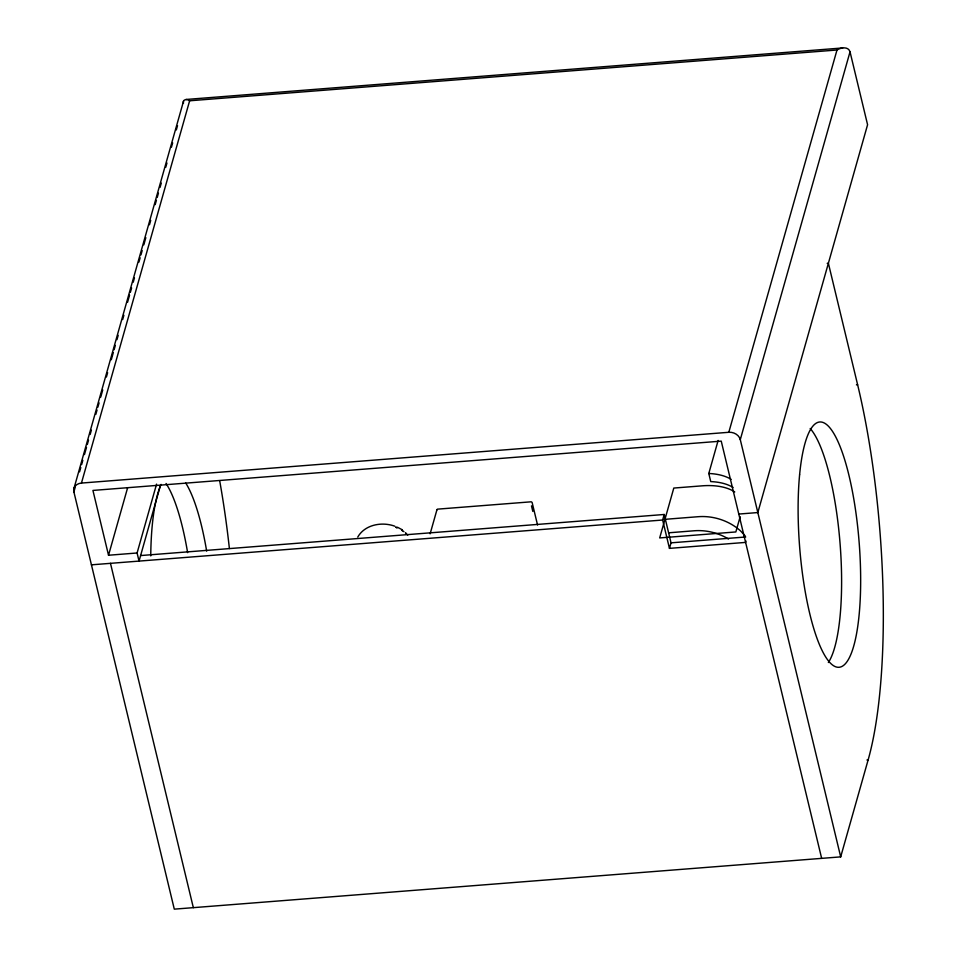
<?xml version="1.0" encoding="UTF-8"?>
<svg xmlns="http://www.w3.org/2000/svg" width="957" height="957" viewBox="0 0 957 957"><rect width="100%" height="100%" fill="white"/><g stroke="black" fill="none" stroke-linecap="round" stroke-linejoin="round"><path stroke-width="1.44" d="M738.792 514.053L757.836 512.557L867.58 124.733L850.031 51.822C848.381 46.175 840.808 47.527 836.992 50.003L189.63 100.784C187.201 98.415 182.105 99.492 183.469 103.296M436.918 509.866L437.552 509.148L531.231 501.803L532.092 502.365L537.559 525.034M73.833 488.883L183.529 101.191M827.195 263.331L828.379 263.235L857.628 384.762A270.687 65.662 85.5 0 1 868.131 759.918L840.689 856.874L174.294 909.15L73.892 491.922L75.113 487.603M79.575 471.813L80.795 467.495M81.608 464.623L82.828 460.317M84.455 454.575L86.489 447.386M87.302 444.515L88.523 440.208M90.149 434.466L91.37 430.148M95.832 414.357L97.052 410.039M97.865 407.168L99.085 402.861M100.712 397.119L102.746 389.93M106.406 377.01L107.627 372.692M111.287 359.772L113.309 352.583M114.122 349.712L115.342 345.405M116.969 339.663L118.189 335.357M122.663 319.554L123.884 315.248M127.544 302.316L129.566 295.139M130.379 292.256L131.599 287.949M133.226 282.207L134.447 277.901M138.921 262.098L140.141 257.792M140.954 254.909L142.174 250.602M143.801 244.86L145.835 237.683M149.483 224.751L150.704 220.445M155.178 204.642L156.398 200.336M157.211 197.465L158.431 193.147M160.058 187.405L161.278 183.098M165.74 167.296L166.961 162.989M171.435 147.187L172.655 142.88M176.315 129.949L177.535 125.642M73.892 491.922A9.845 7.979 15.8 0 1 81.453 483.07L189.63 100.784M156.577 484.122L137.09 552.99L108.524 555.239L127.652 487.651M160.501 485.211L139.04 561.101L137.09 552.99M430.136 533.815L437.014 509.507M746.005 541.016L745.611 542.404L669.457 548.373L662.639 520.022L664.206 514.483L140.607 555.562M669.457 548.373L671.024 542.834L664.206 514.483M733.074 487.448A49.214 26.198 -13.5 0 0 710.74 481.586L708.79 473.488L718.145 440.435M81.453 483.07L728.815 432.289L836.992 50.003M840.689 856.874L740.287 439.646L850.031 51.822M740.156 516.72L735.849 531.948L659.684 537.93L673.8 488.058L702.354 485.821A49.214 26.198 -13.5 0 1 734.749 491.946M357.762 537.056C364.952 524.508 381.999 521.517 394.822 526.206M842.662 47.958L185.993 99.48M856.431 384.858L857.628 384.762M663.931 519.412L698.155 516.708A47.754 38.735 15.8 0 1 740.802 531.147L745.216 535.98M91.429 564.833L662.639 520.022M668.895 532.786L694.172 530.776A47.754 38.735 15.8 0 1 728.54 539.03M671.024 542.834L745.718 536.985M866.934 760.014L868.131 759.918M397.418 527.223L402.323 529.807M402.514 530.692L401.761 530.214L403.926 531.685M405.935 533.312L405.421 532.893L407.79 535.071M821.656 858.369L721.243 441.129L92.925 490.427L108.524 555.239M531.482 505.846L532.822 511.409M110.474 563.338L193.338 907.655M810.184 428.497A123.034 29.846 85.5 0 1 840.114 544.126A123.034 29.846 85.5 0 1 828.367 662.507M219.811 481.467A270.687 65.662 85.5 0 1 229.393 548.54M150.751 555.897A123.034 29.846 85.5 0 1 161.063 484.386M185.706 482.974A123.034 29.846 85.5 0 1 206.664 551.136M166.04 483.488A123.034 29.846 85.5 0 1 187.62 552.632M728.815 432.289A9.845 7.979 15.8 0 1 740.287 439.646M708.79 473.488A49.214 26.198 -13.5 0 1 731.124 479.337M397.059 527.738L395.911 527.259L397.059 527.738M799.609 474.744A123.034 29.846 85.5 0 0 835.939 666.873A123.034 29.846 85.5 0 0 852.555 492.173A123.034 29.846 85.5 0 0 799.609 474.744"/></g></svg>
